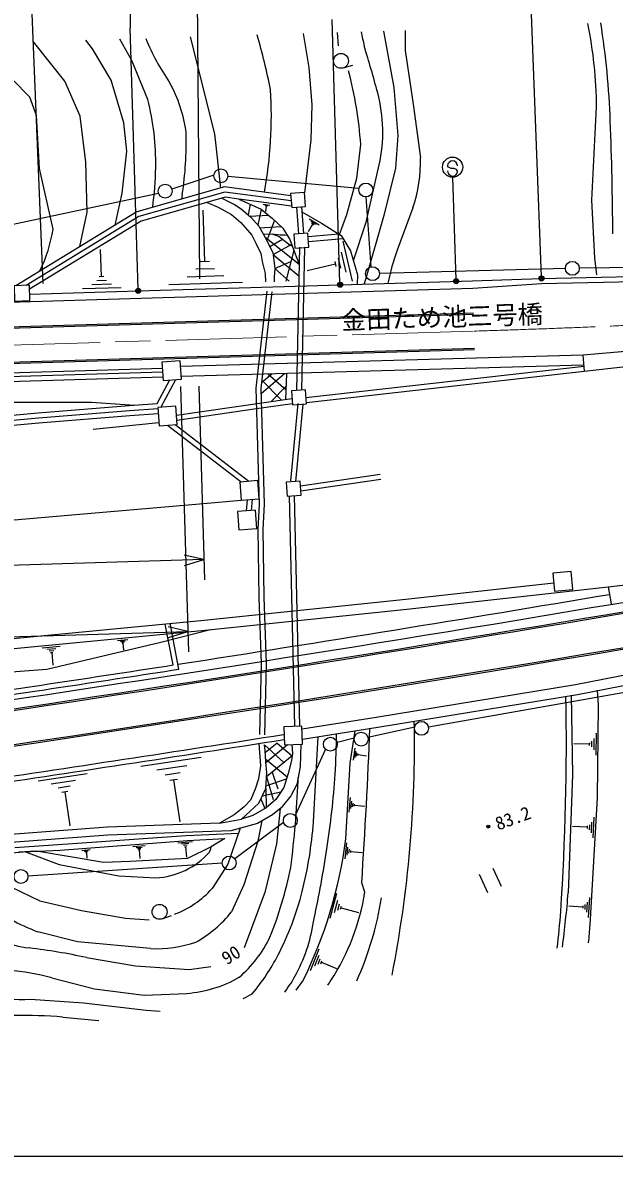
# Model space of a CAD drawing. Units: millimetres, scale not verified. Extents: x 40000 to 680000, y 20000 to 380000.
# Drawn here: x 295077 to 353692, y 205000 to 317399 of the extents above; entities that cross this region are included whole.
import ezdxf
from ezdxf.enums import TextEntityAlignment as Align

# ---------------------------------------------------------------- set-up
doc = ezdxf.new("R2010")
doc.units = ezdxf.units.MM
doc.header["$LTSCALE"] = 1000
doc.header["$PDMODE"] = 32
doc.header["$PDSIZE"] = 500
doc.linetypes.add('CHAIN', pattern=[18.5, 12, -1.5, 3.5, -1.5])
for name, color, linetype, lineweight in [('M-BGD', 7, 'Continuous', 25), ('M-BMK', 2, 'CHAIN', 13), ('M-STR-STRC', 7, 'Continuous', 25), ('M-TTL-BAND', 7, 'Continuous', 25)]:
    doc.layers.add(name, color=color, linetype=linetype, lineweight=lineweight)
doc.styles.add('ＭＳ ゴシック', font='')
doc.styles.get('ＭＳ ゴシック').set_extended_font_data('MS Gothic')

msp = doc.modelspace()

# ---------------------------------------------------------------- linework, layer by layer
at = {"layer": 'M-BGD'}
for p, q in [((297091, 291527), (295095, 340772)), ((312617, 291996), (312311, 332589)), ((326365, 315092), (326270, 316423)), ((326830, 312907), (327771, 313196)), ((314019, 302269), (309843, 300901)), ((328396, 300956), (315388, 302144)), ((308537, 300473), (289723, 296445)), ((310884, 300353), (310810, 299892)), ((329598, 293183), (329115, 300126)), ((321715, 299222), (316505, 299910)), ((317604, 299404), (317415, 298356)), ((318895, 299411), (319570, 299317)), ((319055, 299320), (319392, 299273)), ((319130, 299240), (319298, 299217)), ((319205, 299161), (319139, 298688)), ((319162, 299167), (319247, 299155)), ((322196, 299107), (322393, 296460)), ((322695, 299144), (322891, 296497)), ((333731, 299037), (332181, 294842)), ((313137, 293704), (312971, 298825)), ((317562, 298229), (319418, 298329)), ((318703, 298898), (318370, 297321)), ((323446, 297965), (324454, 297368)), ((318548, 297063), (320644, 297199)), ((320010, 297825), (319316, 295968)), ((323771, 297364), (323353, 296659)), ((323638, 297715), (324142, 297417)), ((323705, 297539), (323957, 297390)), ((323708, 297401), (323834, 297327)), ((319080, 296156), (322459, 293460)), ((319558, 295203), (320812, 295937)), ((323349, 296188), (326389, 296455)), ((323393, 295690), (326820, 295991)), ((326780, 295744), (327725, 291765)), ((302880, 292216), (302793, 294910)), ((319883, 294426), (321726, 295441)), ((321946, 294837), (321155, 291755)), ((322494, 295125), (322197, 280975)), ((322994, 295115), (322697, 280965)), ((326618, 294654), (327091, 292665)), ((313595, 293719), (312680, 293689)), ((319883, 294426), (322435, 292311)), ((320052, 293011), (321657, 293713)), ((326059, 293471), (323273, 292809)), ((326000, 293719), (326118, 293222)), ((326339, 294062), (326575, 293068)), ((315014, 292301), (311356, 292182)), ((314075, 293002), (312247, 292943)), ((320052, 293011), (321480, 291765)), ((348846, 293032), (330424, 292529)), ((358138, 293141), (350220, 293048)), ((304842, 291124), (300994, 290999)), ((303867, 291478), (301943, 291415)), ((303374, 291847), (302412, 291816)), ((303121, 292224), (302640, 292208)), ((316866, 291628), (309551, 291391)), ((193673, 286646), (339668, 291065)), ((193747, 284222), (339742, 288641)), ((193751, 284072), (339746, 288491)), ((193853, 280724), (339848, 285142)), ((193857, 280574), (339852, 284992)), ((350748, 282840), (350591, 284424)), ((323127, 280237), (350699, 283338)), ((231872, 280799), (308915, 283131)), ((308965, 282761), (231921, 280433)), ((308980, 282261), (231936, 279933)), ((321000, 282591), (318688, 280596)), ((319750, 282556), (318732, 281677)), ((319384, 282545), (321145, 281025)), ((321212, 282597), (321103, 280051)), ((308769, 279254), (310239, 282019)), ((310716, 281313), (311512, 255030)), ((312516, 281352), (313091, 262160)), ((318762, 281939), (320680, 279990)), ((321158, 281324), (319711, 279849)), ((310311, 278490), (321728, 280141)), ((310348, 277990), (318230, 279130)), ((318230, 279130), (321799, 279646)), ((322343, 279633), (321604, 271957)), ((322841, 279585), (322101, 271909)), ((302054, 277111), (308560, 277761)), ((309431, 277498), (316731, 271868)), ((310178, 277554), (317478, 271924)), ((322594, 271471), (330496, 272626)), ((322632, 270971), (330568, 272131)), ((317305, 270106), (317224, 268985)), ((317809, 270143), (317728, 269022)), ((321471, 270498), (322010, 247643)), ((321971, 270510), (322510, 247655)), ((313031, 264159), (238365, 261919)), ((313031, 264159), (311085, 264619)), ((311116, 263584), (313031, 264159)), ((353098, 261448), (353395, 259784)), ((309971, 253715), (309207, 257757)), ((311451, 257029), (309505, 257488)), ((310558, 253300), (309698, 257850)), ((232987, 254654), (311451, 257029)), ((309536, 256453), (311451, 257029)), ((296997, 255412), (298805, 255574)), ((297465, 255272), (298369, 255353)), ((297707, 255111), (298159, 255152)), ((304455, 256158), (305482, 256250)), ((304721, 256078), (305235, 256124)), ((304859, 255987), (305115, 256010)), ((304932, 255890), (305060, 255901)), ((304996, 255896), (305060, 255177)), ((297836, 254941), (298062, 254961)), ((297949, 254951), (298062, 253685)), ((359180, 251793), (335266, 247554)), ((333913, 247555), (329279, 246516)), ((323887, 238148), (324351, 246621)), ((327927, 246447), (326228, 246023)), ((351664, 246421), (351653, 245316)), ((351891, 246971), (351869, 244761)), ((319027, 245782), (320934, 244036)), ((320281, 245979), (319122, 245054)), ((321323, 245810), (319173, 244024)), ((320275, 245975), (321771, 244723)), ((325093, 245354), (322059, 238798)), ((327867, 244274), (328015, 245467)), ((328023, 244557), (328098, 245154)), ((351217, 245873), (349669, 245888)), ((351218, 246011), (351215, 245734)), ((351440, 246147), (351435, 245594)), ((306766, 243686), (312749, 244582)), ((319152, 244380), (321278, 242623)), ((321771, 244723), (319235, 242642)), ((328161, 244691), (328198, 244990)), ((328290, 244751), (328308, 244900)), ((328299, 244826), (329134, 244722)), ((296621, 242236), (301458, 242961)), ((308351, 243312), (311343, 243760)), ((309189, 242826), (310685, 243050)), ((319784, 243092), (320359, 241434)), ((297903, 241934), (300321, 242296)), ((298580, 241541), (299789, 241722)), ((309652, 242283), (310400, 242395)), ((310026, 242339), (310654, 238151)), ((319172, 241732), (321213, 242417)), ((319235, 242642), (319905, 240378)), ((322372, 242214), (322379, 242564)), ((298955, 241102), (299559, 241193)), ((299257, 241147), (299764, 237761)), ((318819, 240736), (320668, 241145)), ((319153, 241453), (319189, 239563)), ((327422, 239117), (327563, 240587)), ((318681, 240440), (319052, 239482)), ((327604, 239471), (327674, 240205)), ((327769, 239640), (327804, 240008)), ((327924, 239718), (327942, 239902)), ((327933, 239810), (328962, 239711)), ((351670, 238619), (351566, 236563)), ((320932, 238102), (316092, 234495)), ((341126, 237712), (341265, 237683)), ((351001, 237623), (349562, 237696)), ((351007, 237751), (350994, 237494)), ((351220, 237869), (351193, 237355)), ((351438, 238116), (351386, 237088)), ((310432, 236093), (311913, 236211)), ((327026, 234483), (327179, 236080)), ((300952, 235316), (301760, 235406)), ((301163, 235258), (301567, 235303)), ((301273, 235188), (301475, 235211)), ((301333, 235113), (301434, 235124)), ((301383, 235119), (301447, 234554)), ((305991, 235713), (307209, 235808)), ((306305, 235615), (306914, 235662)), ((306466, 235505), (306771, 235529)), ((306552, 235389), (306704, 235401)), ((306628, 235395), (306695, 234542)), ((310814, 235975), (311554, 236033)), ((311011, 235841), (311381, 235871)), ((311115, 235701), (311300, 235715)), ((311208, 235708), (311290, 234671)), ((327224, 234867), (327301, 235665)), ((327403, 235051), (327441, 235451)), ((327572, 235136), (327591, 235336)), ((327582, 235236), (328699, 235129)), ((314855, 234059), (295591, 232791)), ((341162, 231140), (340344, 232931)), ((342504, 231754), (341687, 233544)), ((328982, 231200), (328662, 232127)), ((325547, 228611), (326204, 231083)), ((351231, 230671), (351103, 228690)), ((325958, 229163), (326287, 230399)), ((326288, 229406), (326452, 230024)), ((326576, 229495), (326658, 229804)), ((326617, 229649), (328347, 229189)), ((350573, 229719), (349186, 229808)), ((350581, 229842), (350565, 229595)), ((350787, 229953), (350755, 229458)), ((351001, 230188), (350937, 229198)), ((308892, 228546), (309815, 228886)), ((323582, 223421), (324464, 225577)), ((324018, 223872), (324459, 224950)), ((324344, 224053), (324564, 224592)), ((324615, 224100), (324725, 224369)), ((324670, 224234), (326179, 223617)), ((322176, 221468), (322806, 222339)), ((299059, 218813), (302619, 218452))]:
    msp.add_line(p, q, dxfattribs=at)
for points in [[(311672, 315979), (314096, 306367), (314683, 300998)], [(323024, 300536), (323658, 305773), (323762, 309241), (323453, 312941), (322905, 316321)], [(330816, 316562), (331859, 310982), (332242, 306223), (332003, 302964), (330851, 298294), (329028, 291950), (328912, 291489)], [(332969, 316627), (332956, 314646), (333772, 309319), (334487, 303993)], [(298095, 296930), (296726, 302946), (296454, 308207), (295777, 310014), (294083, 311756), (291497, 313253), (289006, 314992), (288920, 315291)], [(300745, 295191), (301458, 298596), (301322, 303575), (300765, 308114), (299248, 311599), (296150, 315509)], [(304254, 297328), (304918, 300495), (305397, 304653), (305108, 307452), (303834, 311711), (302008, 314819), (301339, 315666)], [(307461, 309791), (305892, 313650), (304709, 315768)], [(351964, 292409), (351748, 294047), (351451, 299804), (351937, 309051)], [(326478, 296398), (327200, 298392), (328198, 301987), (328565, 305304)], [(327851, 293806), (329112, 297618), (330403, 303293)], [(321639, 300241), (315068, 301108), (306395, 298632), (294394, 291323)], [(321677, 299731), (315105, 300599), (306597, 298170), (295408, 291355)], [(314794, 299990), (306799, 297707), (295764, 290986)], [(313347, 299577), (314435, 299116), (315766, 298381), (316694, 297601), (317774, 296322), (318216, 295457), (318667, 294498), (318801, 293715), (319098, 292526), (319123, 291693)], [(316505, 299910), (315143, 300089), (314794, 299990)], [(314794, 299990), (316064, 299376), (316719, 298955), (317695, 298115), (318457, 297218), (319080, 296156), (319862, 294597), (320052, 293011), (319986, 292174), (320000, 291720)], [(316505, 299910), (318703, 298898), (319843, 297990), (320837, 297008), (321560, 295898), (322010, 294660), (322459, 293460)], [(322731, 298658), (324694, 297532), (326626, 296304), (327565, 294785), (328262, 292399), (328205, 291468)], [(318914, 296440), (319745, 296472), (320473, 296214), (321562, 295323), (321785, 295279)], [(319745, 296472), (320579, 296378), (321065, 296347), (321278, 296331)], [(295779, 290487), (306527, 290812), (326518, 291417), (339637, 291814), (346457, 292044), (361335, 292356)], [(339661, 291064), (346471, 291544), (372562, 292091), (372552, 292590)], [(319252, 290768), (318171, 281164), (318503, 269671), (318364, 267151), (318479, 260411), (318695, 253861), (318542, 246807)], [(319748, 290712), (318672, 281143), (319003, 269665), (318864, 267142), (318979, 260424), (319195, 253864), (319042, 246796)], [(360131, 285261), (350591, 284424), (310708, 283302)], [(323182, 279740), (360088, 283891), (360658, 284215), (360851, 284476), (360801, 284803), (360665, 285065), (360335, 285237), (360131, 285261)], [(350687, 283429), (350651, 283426), (310736, 282302)], [(232288, 272676), (247915, 274093), (267831, 276097), (276481, 276896), (296607, 278713), (305611, 279441), (308413, 279650), (309650, 281975)], [(248013, 280419), (252958, 280250), (260115, 280049), (265205, 279826), (268647, 279923), (276289, 279820), (280797, 279698), (285190, 279905), (293295, 279780), (301894, 279785), (306161, 279482)], [(232334, 272178), (247963, 273595), (267879, 275599), (276526, 276398), (296650, 278215), (305650, 278943), (308457, 279151)], [(232334, 272178), (247963, 273595), (267879, 275599), (276526, 276398), (296650, 278215), (305650, 278943)], [(232379, 271680), (248011, 273097), (267927, 275102), (276572, 275900), (296692, 277717), (305688, 278444), (308487, 278652)], [(214488, 271281), (215592, 261243), (227222, 262213), (238039, 263147), (249960, 264082), (268974, 265734), (289992, 267758), (300327, 268632), (312998, 269738), (316714, 270062)], [(224082, 249355), (233309, 250130), (253239, 251804), (269586, 253177), (273202, 253485), (293182, 255259), (313169, 257179), (333141, 259242), (353098, 261448), (363576, 262682)], [(222308, 250209), (233226, 251126), (253155, 252800), (269502, 254173), (273115, 254481), (293090, 256254), (313070, 258174), (333035, 260237), (347703, 261858)], [(322759, 247383), (330109, 248542), (349862, 251787), (369806, 255670), (389202, 259544), (393433, 260342)], [(322796, 246376), (330268, 247554), (350039, 250803), (370000, 254689), (389393, 258563), (393619, 259359)], [(236492, 242807), (239535, 243255), (243717, 244124), (255550, 246351), (262938, 247645), (270266, 248932), (278308, 250293), (293499, 252987), (297454, 253303), (308760, 255988), (313691, 257233)], [(349408, 250712), (349544, 242814), (349127, 231121)], [(351287, 227951), (352027, 240547), (352118, 249738), (352040, 251208)], [(327096, 236480), (327536, 243968), (328030, 247201)], [(318486, 245934), (318643, 243705), (318430, 242421), (318125, 241410), (317638, 240323), (317013, 239645), (316038, 238870), (314560, 238029), (303473, 237626), (286460, 236341), (262121, 234706), (253181, 233903), (245901, 233372), (237956, 232859)], [(322635, 245858), (322580, 243613), (322248, 241875), (321633, 240726), (320684, 239561), (319838, 238866), (318343, 237990), (315693, 237270), (303518, 236828), (286517, 235543), (262184, 233909), (253246, 233106), (245955, 232574), (238007, 232061)], [(314560, 238029), (316751, 238421), (318486, 240020), (319153, 241453), (319263, 243043), (319164, 244121), (319113, 245231), (319027, 245782)], [(321746, 245826), (321799, 244928), (321704, 244235), (321390, 242972), (320945, 241580), (320171, 240364), (319189, 239563), (317863, 238776), (316751, 238421)], [(317052, 225690), (319134, 231277), (320246, 235974), (320609, 239499)], [(316622, 237523), (315404, 233978), (313837, 231553)], [(318783, 238248), (318390, 236243), (317000, 231918), (315762, 229235)], [(289490, 234688), (295117, 235181), (298778, 235347), (311398, 236304), (315089, 236496), (313745, 235677), (311394, 234530), (305696, 234225), (303118, 234126), (296445, 235241), (294692, 235144)], [(316493, 237002), (311278, 236764), (307023, 236471), (302399, 236151), (294285, 235571)], [(295345, 235192), (298703, 233921), (304606, 232817), (308260, 232611)], [(290728, 233776), (293906, 231720), (296774, 230346), (300903, 229368), (305266, 228621), (307598, 228455)], [(307747, 225589), (300504, 226258), (296565, 227271)], [(301386, 224702), (306255, 223873), (311555, 223523), (313702, 223836)], [(297980, 222709), (302188, 221619), (307101, 220978), (311334, 221156)], [(295837, 220574), (301098, 220207), (307302, 219501), (308699, 219382)]]:
    msp.add_lwpolyline(points, dxfattribs=at)
for points in [[(321623, 300455), (321726, 299072), (323108, 299175), (323006, 300558)], [(321948, 296427), (322050, 295045), (323433, 295147), (323330, 296530)], [(294224, 291318), (294272, 289790), (295800, 289838), (295752, 291366)], [(308871, 283723), (309004, 281927), (310800, 282061), (310666, 283856)], [(321707, 280891), (321809, 279509), (323192, 279611), (323089, 280994)], [(308451, 279231), (308584, 277435), (310380, 277569), (310246, 279364)], [(316580, 271857), (316714, 270062), (318509, 270195), (318376, 271991)], [(321177, 271841), (321280, 270458), (322662, 270561), (322559, 271943)], [(316351, 268920), (316484, 267124), (318280, 267258), (318146, 269053)], [(349572, 261187), (349407, 262980), (347614, 262815), (347779, 261022)], [(320949, 247598), (321015, 245799), (322815, 245865), (322748, 247664)]]:
    msp.add_lwpolyline(points, close=True, dxfattribs=at)
for centre, radius in [((326613, 313613), 738), ((314703, 302207), 687), ((309190, 300687), 687), ((329067, 300811), 687), ((349533, 293040), 687), ((329737, 292511), 687), ((334590, 247434), 687), ((325561, 245857), 687), ((328609, 246366), 687), ((321591, 238294), 687), ((341196, 237697), 150), ((341196, 237697), 120), ((341196, 237697), 99.9), ((341196, 237697), 89.9), ((341196, 237697), 60), ((341196, 237697), 30), ((315541, 234084), 687), ((294906, 232746), 687), ((308637, 229239), 738)]:
    msp.add_circle(centre, radius, dxfattribs=at)
for centre, radius, start, end in [((307055, 308569), 44885, 0.61498, 11.23523), ((271435, 304605), 81915, 2.11167, 8.96656), ((327054, 323727), 21298, 201.71833, 215.12286), ((243149, 295132), 78065, 11.54321, 15.64217), ((358334, 321729), 30167, 189.99172, 192.73621), ((219177, 280883), 114937, 14.90291, 17.30856), ((291323, 302900), 37320, 3.69424, 15.09858), ((297728, 304804), 13646, 7.0406, 29.25828), ((276890, 308162), 42823, 349.8076, 3.47024), ((315618, 306549), 15140, 347.58248, 14.90291), ((283320, 303517), 24943, 358.89041, 14.56657), ((7746, 294236), 345808, 0.36685, 2.21861), ((277625, 305530), 33659, 351.15278, 1.6117), ((320956, 303522), 13539, 340.65446, 1.99519), ((273132, 303715), 35133, 352.41658, 358.89041), ((282670, 299503), 15638, 334.54718, 350.52888), ((352423, 287363), 21579, 159.7241, 168.78504), ((-163361, 3313571), 3101675, 278.38267, 282.76331), ((-163361, 3313571), 3101825, 278.38267, 282.76331), ((-163361, 3313571), 3097250, 278.38267, 279.7821), ((-163361, 3313571), 3098175, 278.38267, 279.76774), ((-163361, 3313571), 3098325, 278.38267, 279.7678), ((-163361, 3313571), 3096250, 278.8027, 279.60435), ((-163361, 3313571), 3096250, 278.38267, 278.79345), ((-163361, 3313571), 3096750, 278.38267, 278.80301), ((95981, 246112), 252959, 356.18357, 1.0202), ((-167859, 266303), 497696, 356.0625, 357.82773), ((215167, 245826), 118725, 348.89843, 1.12347), ((-163361, 3313571), 3104750, 278.38267, 278.97365), ((-163361, 3313571), 3105250, 278.38267, 278.97365), ((263317, 247093), 62856, 356.1706, 359.83234), ((238252, 248770), 87978, 351.31917, 356.1706), ((211926, 247334), 110565, 352.88446, 357.34608), ((283241, 241216), 40762, 345.87224, 355.68383), ((283216, 242072), 44235, 333.5074, 352.73703), ((307888, 240192), 7590, 272.80801, 318.52492), ((284458, 246610), 31285, 338.54119, 339.83135), ((213197, 252596), 113322, 347.77188, 351.31917), ((282964, 241408), 39448, 338.13977, 348.64027), ((306941, 237630), 9192, 290.31329, 318.61429), ((294424, 238401), 29230, 332.65465, 345.87224), ((306820, 234704), 22437, 326.87405, 351.01513), ((298951, 235619), 32070, 335.68718, 351.02428), ((233622, 240848), 115914, 352.50895, 355.18628), ((302964, 244658), 18528, 231.39235, 249.79532), ((306324, 236754), 12067, 299.34861, 321.4573), ((307204, 230909), 16904, 332.594, 352.12661), ((268707, 234857), 79868, 353.38304, 355.99239), ((296987, 236539), 10956, 232.30812, 263.39379), ((304615, 230876), 46764, 354.21488, 356.41367), ((308142, 238778), 13194, 268.28504, 288.08761), ((308242, 232245), 12608, 311.1446, 334.0115), ((289321, 170343), 55682, 77.48604, 83.39379), ((301511, 234737), 21252, 320.15625, 332.65465), ((291714, 199065), 24460, 75.157, 85.36799), ((310379, 233562), 12443, 274.39925, 299.66634), ((311313, 228778), 12275, 322.40072, 332.594), ((313333, 229958), 14395, 326.25497, 328.52711), ((295071, 232637), 12087, 252.87258, 273.63367), ((309212, 236155), 17328, 296.44768, 299.8158), ((294907, 160638), 58323, 85.91828, 90.65706)]:
    msp.add_arc(centre, radius, start, end, dxfattribs=at)
at = {"layer": 'M-BMK'}
msp.add_line((272252, 284772), (339797, 286817), dxfattribs=at)
msp.add_arc((309546, 1286359), 1000000, 271.7335, 273.61476, dxfattribs=at)
at = {"layer": 'M-STR-STRC'}
for p, q in [((305738, 318889), (305738, 316889)), ((346468, 292194), (345500, 318253)), ((326513, 291567), (325722, 317707)), ((306522, 290962), (305738, 316889)), ((337271, 303081), (337171, 303199)), ((337516, 302942), (337271, 303081)), ((337816, 302939), (337516, 302942)), ((338062, 302827), (337816, 302939)), ((338167, 302691), (338062, 302827)), ((338008, 291915), (337701, 302070))]:
    msp.add_line(p, q, dxfattribs=at)
for centre, radius in [((337670, 303070), 1000), ((326518, 291417), 150), ((326518, 291417), 120), ((326518, 291417), 90), ((326518, 291417), 60), ((326518, 291417), 30), ((338013, 291765), 150), ((338013, 291765), 120), ((338013, 291765), 90), ((338013, 291765), 60), ((338013, 291765), 30), ((346474, 292044), 150), ((346474, 292044), 120), ((346474, 292044), 90), ((346474, 292044), 60), ((346474, 292044), 30), ((306527, 290812), 150), ((306527, 290812), 120), ((306527, 290812), 90), ((306527, 290812), 60), ((306527, 290812), 30)]:
    msp.add_circle(centre, radius, dxfattribs=at)
for centre, start, end in [((337671, 303195), 359.55488, 179.55488), ((337667, 302695), 179.55488, 359.55488)]:
    msp.add_arc(centre, 500, start, end, dxfattribs=at)
for p in [(346474, 292044), (326518, 291417), (338013, 291765), (306527, 290812)]:
    msp.add_point(p, dxfattribs=at)
at = {"layer": 'M-TTL-BAND'}
msp.add_line((40000, 205000), (579000, 205000), dxfattribs=at)

# ---------------------------------------------------------------- texts
at = {"layer": 'M-BGD', "style": 'ＭＳ ゴシック'}
msp.add_text('金田ため池三号橋', height=1833, rotation=1.858, dxfattribs=at).set_placement((326669, 286419), align=Align.BOTTOM_LEFT)
for s, rotation, p in [('83.2', 20.049, (341733, 238537)), ('90', 32.238, (314601, 225052))]:
    msp.add_text(s, height=1320, rotation=rotation, dxfattribs=at).set_placement(p, align=Align.TOP_LEFT)

doc.saveas('drawing.dxf')
